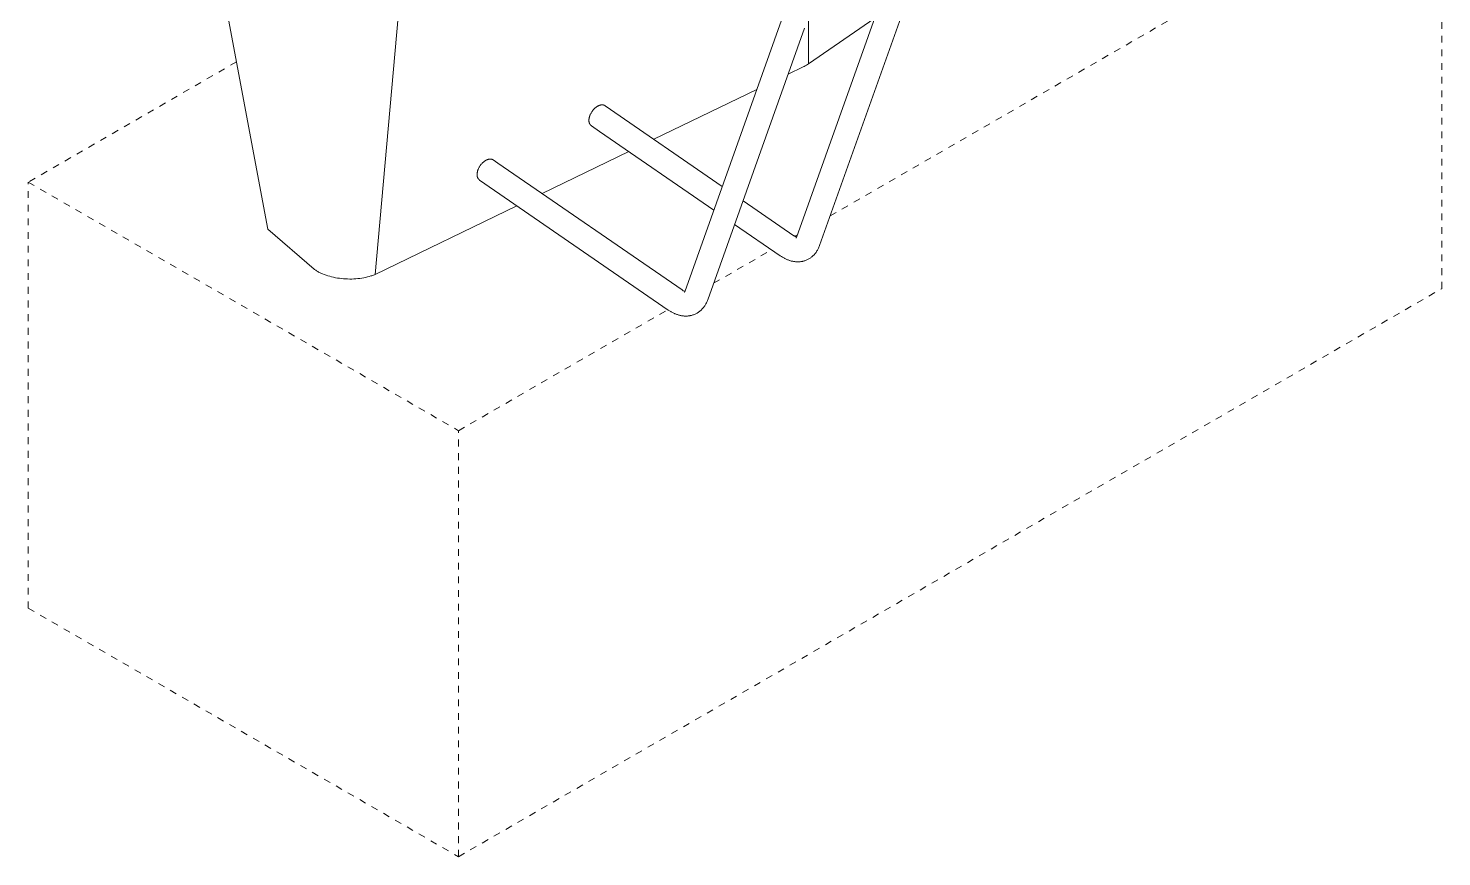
# Model space of a CAD drawing. Header units: inches. Extents: x -8 to 201, y -1 to 136.
# Drawn here: x 180.36 to 201.04, y 30.17 to 42.28 of the extents above; entities that cross this region are included whole.
import ezdxf

# ---------------------------------------------------------------- set-up
doc = ezdxf.new("R2010")
doc.units = ezdxf.units.IN
doc.linetypes.add('HIDDEN', pattern=[1.905, 1.27, -0.635])
doc.layers.add('ZANO_R', color=7, linetype='Continuous', lineweight=0)
doc.layers.add('ZANO_R_przerywana', color=250, linetype='HIDDEN', lineweight=0)

msp = doc.modelspace()

# ---------------------------------------------------------------- linework, layer by layer
at = {"layer": 'ZANO_R'}
for p, q in [((182.2696, 47.82147), (183.86191, 39.34662)), ((185.43253, 38.68336), (186.26278, 47.93318)), ((191.77144, 41.76126), (191.77144, 45.90247)), ((191.59958, 39.22383), (193.01649, 43.19549)), ((193.3519, 43.07583), (191.93499, 39.10417)), ((192.74341, 42.43004), (191.77144, 41.76126)), ((189.96279, 38.43086), (191.37969, 42.40252)), ((191.7151, 42.28287), (190.29819, 38.3112)), ((191.69619, 41.71782), (191.47535, 41.61083)), ((191.69619, 41.71782), (191.71175, 41.72559)), ((191.71175, 41.72559), (191.72707, 41.73383)), ((191.72707, 41.73383), (191.74214, 41.74252)), ((191.74214, 41.74252), (191.75693, 41.75167)), ((191.75693, 41.75167), (191.77144, 41.76126)), ((191.01825, 41.38939), (189.51111, 40.65925)), ((188.7366, 41.16167), (188.73996, 41.16216)), ((188.73996, 41.16216), (188.74331, 41.16254)), ((188.74331, 41.16254), (188.74665, 41.16282)), ((188.74665, 41.16282), (188.74997, 41.16299)), ((188.74997, 41.16299), (188.75327, 41.16305)), ((188.75327, 41.16305), (188.75655, 41.16299)), ((188.75655, 41.16299), (188.75818, 41.16292)), ((188.75818, 41.16292), (188.75981, 41.16282)), ((188.75981, 41.16282), (188.76142, 41.1627)), ((188.76142, 41.1627), (188.76303, 41.16254)), ((188.76303, 41.16254), (188.76462, 41.16235)), ((188.76462, 41.16235), (188.76621, 41.16214)), ((188.76621, 41.16214), (188.76779, 41.1619)), ((188.56135, 40.95406), (188.56174, 40.95759)), ((188.56174, 40.95759), (188.56221, 40.96117)), ((188.56221, 40.96117), (188.56276, 40.9648)), ((188.56276, 40.9648), (188.56338, 40.96849)), ((188.56338, 40.96849), (188.56409, 40.97222)), ((188.56409, 40.97222), (188.56487, 40.97599)), ((188.56487, 40.97599), (188.56574, 40.9798)), ((188.56574, 40.9798), (188.5667, 40.98365)), ((188.5667, 40.98365), (188.56773, 40.98754)), ((188.56773, 40.98754), (188.56885, 40.99145)), ((188.56885, 40.99145), (188.57005, 40.9954)), ((188.57005, 40.9954), (188.57134, 40.99937)), ((188.57134, 40.99937), (188.57271, 41.00337)), ((188.57271, 41.00337), (188.57571, 41.0114)), ((188.57571, 41.0114), (188.57905, 41.01948)), ((188.57905, 41.01948), (188.58271, 41.02757)), ((188.58271, 41.02757), (188.58669, 41.03564)), ((188.58669, 41.03564), (188.59098, 41.04366)), ((188.59098, 41.04366), (188.59556, 41.05159)), ((188.59556, 41.05159), (188.60042, 41.0594)), ((188.60042, 41.0594), (188.60554, 41.06707)), ((188.60554, 41.06707), (188.6109, 41.07455)), ((188.6109, 41.07455), (188.61647, 41.08182)), ((188.61647, 41.08182), (188.62223, 41.08886)), ((188.62223, 41.08886), (188.62815, 41.09563)), ((188.62815, 41.09563), (188.63422, 41.10212)), ((188.63422, 41.10212), (188.64039, 41.10831)), ((188.64039, 41.10831), (188.64666, 41.11418)), ((188.64666, 41.11418), (188.65298, 41.11973)), ((188.65298, 41.11973), (188.65933, 41.12492)), ((188.65933, 41.12492), (188.6657, 41.12977)), ((188.6657, 41.12977), (188.66887, 41.13206)), ((188.66887, 41.13206), (188.67204, 41.13427)), ((188.67204, 41.13427), (188.67521, 41.13638)), ((188.67521, 41.13638), (188.67835, 41.13841)), ((188.67835, 41.13841), (188.68149, 41.14035)), ((188.68149, 41.14035), (188.68461, 41.1422)), ((188.68461, 41.1422), (188.68771, 41.14396)), ((188.68771, 41.14396), (188.69078, 41.14563)), ((188.69078, 41.14563), (188.69384, 41.14722)), ((188.69384, 41.14722), (188.69686, 41.14872)), ((188.69686, 41.14872), (188.70007, 41.15024)), ((188.70007, 41.15024), (188.7033, 41.15168)), ((188.7033, 41.15168), (188.70656, 41.15305)), ((188.70656, 41.15305), (188.70984, 41.15435)), ((188.70984, 41.15435), (188.71314, 41.15557)), ((188.71314, 41.15557), (188.71646, 41.15671)), ((188.71646, 41.15671), (188.7198, 41.15777)), ((188.7198, 41.15777), (188.72315, 41.15874)), ((188.72315, 41.15874), (188.7265, 41.15961)), ((188.7265, 41.15961), (188.72987, 41.1604)), ((188.72987, 41.1604), (188.73323, 41.16109)), ((188.73323, 41.16109), (188.7366, 41.16167)), ((188.76779, 41.1619), (188.76936, 41.16162)), ((188.76936, 41.16162), (188.77091, 41.16132)), ((188.77091, 41.16132), (188.77246, 41.16099)), ((188.77246, 41.16099), (188.77399, 41.16063)), ((188.77399, 41.16063), (188.77551, 41.16024)), ((188.77551, 41.16024), (188.77702, 41.15982)), ((188.77702, 41.15982), (188.77852, 41.15937)), ((188.77852, 41.15937), (188.78, 41.15889)), ((188.78, 41.15889), (188.78146, 41.15838)), ((188.78146, 41.15838), (188.78292, 41.15785)), ((188.78292, 41.15785), (188.78435, 41.15728)), ((188.78435, 41.15728), (188.78578, 41.15668)), ((188.78578, 41.15668), (188.78718, 41.15606)), ((188.78718, 41.15606), (188.78857, 41.15541)), ((188.78857, 41.15541), (188.78995, 41.15472)), ((188.78995, 41.15472), (188.7913, 41.15401)), ((188.7913, 41.15401), (188.79264, 41.15327)), ((188.79264, 41.15327), (188.79396, 41.15251)), ((188.79396, 41.15251), (188.79527, 41.15171)), ((188.79527, 41.15171), (188.79655, 41.15089)), ((188.79655, 41.15089), (188.79781, 41.15004)), ((188.79781, 41.15004), (188.79818, 41.14979)), ((188.79818, 41.14979), (190.51207, 39.97053)), ((188.56024, 40.93071), (188.56031, 40.93398)), ((188.56029, 40.92744), (188.56024, 40.93071)), ((188.56046, 40.92417), (188.56029, 40.92744)), ((188.56031, 40.93398), (188.56048, 40.93725)), ((188.56073, 40.92091), (188.56046, 40.92417)), ((188.56048, 40.93725), (188.56052, 40.94049)), ((188.56052, 40.94049), (188.56062, 40.9438)), ((188.56062, 40.9438), (188.56079, 40.94716)), ((188.56112, 40.91766), (188.56073, 40.92091)), ((188.56079, 40.94716), (188.56103, 40.95058)), ((188.56103, 40.95058), (188.56135, 40.95406)), ((188.56162, 40.91443), (188.56112, 40.91766)), ((188.56224, 40.91122), (188.56162, 40.91443)), ((188.56296, 40.90803), (188.56224, 40.91122)), ((188.5638, 40.90486), (188.56296, 40.90803)), ((188.56475, 40.90173), (188.5638, 40.90486)), ((188.5658, 40.89863), (188.56475, 40.90173)), ((188.56696, 40.89557), (188.5658, 40.89863)), ((188.56822, 40.89256), (188.56696, 40.89557)), ((188.56959, 40.88959), (188.56822, 40.89256)), ((188.57107, 40.88666), (188.56959, 40.88959)), ((188.57264, 40.88379), (188.57107, 40.88666)), ((188.57431, 40.88098), (188.57264, 40.88379)), ((188.57608, 40.87823), (188.57431, 40.88098)), ((188.57794, 40.87554), (188.57608, 40.87823)), ((188.5799, 40.87292), (188.57794, 40.87554)), ((188.58194, 40.87036), (188.5799, 40.87292)), ((188.58407, 40.86788), (188.58194, 40.87036)), ((188.58629, 40.86547), (188.58407, 40.86788)), ((188.58859, 40.86315), (188.58629, 40.86547)), ((188.59097, 40.8609), (188.58859, 40.86315)), ((188.59342, 40.85874), (188.59097, 40.8609)), ((188.59595, 40.85666), (188.59342, 40.85874)), ((188.71523, 40.77459), (188.59595, 40.85666)), ((190.38825, 39.62346), (188.71523, 40.77459)), ((187.02254, 40.33196), (187.0289, 40.33681)), ((187.0289, 40.33681), (187.03208, 40.3391)), ((187.03208, 40.3391), (187.03525, 40.3413)), ((187.03525, 40.3413), (187.03841, 40.34342)), ((187.03841, 40.34342), (187.04156, 40.34544)), ((187.04156, 40.34544), (187.04469, 40.34738)), ((187.04469, 40.34738), (187.04781, 40.34923)), ((187.04781, 40.34923), (187.05091, 40.35099)), ((187.05091, 40.35099), (187.05399, 40.35267)), ((187.05399, 40.35267), (187.05704, 40.35425)), ((187.05704, 40.35425), (187.06007, 40.35576)), ((187.06007, 40.35576), (187.06327, 40.35727)), ((187.06327, 40.35727), (187.0665, 40.35871)), ((187.0665, 40.35871), (187.06976, 40.36009)), ((187.06976, 40.36009), (187.07304, 40.36138)), ((187.07304, 40.36138), (187.07634, 40.36261)), ((187.07634, 40.36261), (187.07966, 40.36375)), ((187.07966, 40.36375), (187.083, 40.3648)), ((187.083, 40.3648), (187.08635, 40.36577)), ((187.08635, 40.36577), (187.08971, 40.36665)), ((187.08971, 40.36665), (187.09307, 40.36743)), ((187.09307, 40.36743), (187.09643, 40.36812)), ((187.09643, 40.36812), (187.0998, 40.36871)), ((187.0998, 40.36871), (187.10316, 40.36919)), ((187.10316, 40.36919), (187.10651, 40.36958)), ((187.10651, 40.36958), (187.10985, 40.36985)), ((187.10985, 40.36985), (187.11317, 40.37002)), ((187.11317, 40.37002), (187.11648, 40.37008)), ((187.11648, 40.37008), (187.11976, 40.37002)), ((187.11976, 40.37002), (187.12139, 40.36995)), ((187.12139, 40.36995), (187.12301, 40.36986)), ((187.12301, 40.36986), (187.12462, 40.36973)), ((187.12462, 40.36973), (187.12623, 40.36957)), ((187.12623, 40.36957), (187.12783, 40.36939)), ((187.12783, 40.36939), (187.12941, 40.36917)), ((187.12941, 40.36917), (187.13099, 40.36893)), ((187.13099, 40.36893), (187.13256, 40.36866)), ((187.13256, 40.36866), (187.13412, 40.36835)), ((187.13412, 40.36835), (187.13566, 40.36802)), ((187.13566, 40.36802), (187.13719, 40.36766)), ((187.13719, 40.36766), (187.13872, 40.36727)), ((187.13872, 40.36727), (187.14022, 40.36685)), ((187.14022, 40.36685), (187.14172, 40.3664)), ((187.14172, 40.3664), (187.1432, 40.36592)), ((187.1432, 40.36592), (187.14467, 40.36542)), ((187.14467, 40.36542), (187.14612, 40.36488)), ((187.14612, 40.36488), (187.14756, 40.36431)), ((187.14756, 40.36431), (187.14898, 40.36372)), ((187.14898, 40.36372), (187.15039, 40.36309)), ((187.15039, 40.36309), (187.15178, 40.36244)), ((187.15178, 40.36244), (187.15315, 40.36176)), ((187.15315, 40.36176), (187.15451, 40.36105)), ((187.15451, 40.36105), (187.15584, 40.36031)), ((187.15584, 40.36031), (187.15717, 40.35954)), ((187.15717, 40.35954), (187.15847, 40.35874)), ((187.15847, 40.35874), (187.15975, 40.35792)), ((187.15975, 40.35792), (187.16102, 40.35707)), ((187.16102, 40.35707), (187.22637, 40.31211)), ((189.14244, 40.48065), (187.8743, 39.86629)), ((186.92345, 40.13774), (186.92351, 40.14102)), ((186.9235, 40.13447), (186.92345, 40.13774)), ((186.92366, 40.1312), (186.9235, 40.13447)), ((186.92351, 40.14102), (186.92369, 40.14428)), ((186.92394, 40.12794), (186.92366, 40.1312)), ((186.92369, 40.14428), (186.92372, 40.14753)), ((186.92372, 40.14753), (186.92382, 40.15083)), ((186.92382, 40.15083), (186.92399, 40.15419)), ((186.92432, 40.1247), (186.92394, 40.12794)), ((186.92399, 40.15419), (186.92424, 40.15761)), ((186.92424, 40.15761), (186.92455, 40.16109)), ((186.92455, 40.16109), (186.92495, 40.16462)), ((186.92495, 40.16462), (186.92541, 40.1682)), ((186.92541, 40.1682), (186.92596, 40.17184)), ((186.92596, 40.17184), (186.92659, 40.17552)), ((186.92659, 40.17552), (186.92729, 40.17925)), ((186.92729, 40.17925), (186.92808, 40.18302)), ((186.92808, 40.18302), (186.92895, 40.18683)), ((186.92895, 40.18683), (186.9299, 40.19068)), ((186.9299, 40.19068), (186.93093, 40.19457)), ((186.93093, 40.19457), (186.93205, 40.19849)), ((186.93205, 40.19849), (186.93326, 40.20243)), ((186.93326, 40.20243), (186.93454, 40.20641)), ((186.93454, 40.20641), (186.93592, 40.2104)), ((186.93592, 40.2104), (186.93892, 40.21844)), ((186.93892, 40.21844), (186.94225, 40.22652)), ((186.94225, 40.22652), (186.94591, 40.23461)), ((186.94591, 40.23461), (186.94989, 40.24268)), ((186.94989, 40.24268), (186.95418, 40.25069)), ((186.95418, 40.25069), (186.95876, 40.25862)), ((186.95876, 40.25862), (186.96362, 40.26644)), ((186.96362, 40.26644), (186.96874, 40.2741)), ((186.96874, 40.2741), (186.9741, 40.28158)), ((186.9741, 40.28158), (186.97967, 40.28885)), ((186.97967, 40.28885), (186.98543, 40.29589)), ((186.98543, 40.29589), (186.99136, 40.30266)), ((186.99136, 40.30266), (186.99742, 40.30916)), ((186.99742, 40.30916), (187.0036, 40.31535)), ((187.0036, 40.31535), (187.00986, 40.32122)), ((187.00986, 40.32122), (187.01618, 40.32676)), ((187.01618, 40.32676), (187.02254, 40.33196)), ((187.22637, 40.31211), (189.92417, 38.45586)), ((186.92483, 40.12146), (186.92432, 40.1247)), ((186.92544, 40.11825), (186.92483, 40.12146)), ((186.92617, 40.11506), (186.92544, 40.11825)), ((186.927, 40.1119), (186.92617, 40.11506)), ((186.92795, 40.10876), (186.927, 40.1119)), ((186.929, 40.10567), (186.92795, 40.10876)), ((186.93016, 40.10261), (186.929, 40.10567)), ((186.93143, 40.09959), (186.93016, 40.10261)), ((186.9328, 40.09662), (186.93143, 40.09959)), ((186.93427, 40.0937), (186.9328, 40.09662)), ((186.93584, 40.09083), (186.93427, 40.0937)), ((186.93751, 40.08802), (186.93584, 40.09083)), ((186.93928, 40.08526), (186.93751, 40.08802)), ((186.94114, 40.08257), (186.93928, 40.08526)), ((186.9431, 40.07995), (186.94114, 40.08257)), ((186.94514, 40.07739), (186.9431, 40.07995)), ((186.94728, 40.07491), (186.94514, 40.07739)), ((186.94949, 40.07251), (186.94728, 40.07491)), ((186.95179, 40.07018), (186.94949, 40.07251)), ((186.95417, 40.06793), (186.95179, 40.07018)), ((186.95663, 40.06577), (186.95417, 40.06793)), ((186.95916, 40.0637), (186.95663, 40.06577)), ((186.96116, 40.06231), (186.95916, 40.0637)), ((189.72231, 38.16248), (186.96116, 40.06231)), ((190.81565, 39.76165), (191.56097, 39.24882)), ((187.50563, 39.68769), (185.43253, 38.68336)), ((183.86191, 39.34662), (184.5386, 38.75983)), ((191.35911, 38.95545), (190.69183, 39.41458)), ((191.56097, 39.24882), (191.56633, 39.24517)), ((191.56633, 39.24517), (191.57181, 39.24169)), ((191.57181, 39.24169), (191.5774, 39.23839)), ((191.57435, 39.2402), (191.61349, 39.2628)), ((191.5774, 39.23839), (191.58309, 39.23528)), ((191.58309, 39.23528), (191.58889, 39.23236)), ((191.58889, 39.23236), (191.59478, 39.22964)), ((191.59444, 39.21281), (191.59958, 39.22383)), ((191.59478, 39.22964), (191.60075, 39.22711)), ((191.93499, 39.10417), (191.93082, 39.09245)), ((191.37627, 38.94405), (191.35911, 38.95545)), ((191.39368, 38.93331), (191.37627, 38.94405)), ((191.40248, 38.92821), (191.39368, 38.93331)), ((191.41133, 38.92328), (191.40248, 38.92821)), ((191.42023, 38.91853), (191.41133, 38.92328)), ((191.42919, 38.91396), (191.42023, 38.91853)), ((191.4382, 38.90959), (191.42919, 38.91396)), ((191.44726, 38.9054), (191.4382, 38.90959)), ((191.45637, 38.90141), (191.44726, 38.9054)), ((191.46552, 38.89762), (191.45637, 38.90141)), ((191.47473, 38.89403), (191.46552, 38.89762)), ((191.48397, 38.89065), (191.47473, 38.89403)), ((191.49326, 38.88748), (191.48397, 38.89065)), ((191.50259, 38.88452), (191.49326, 38.88748)), ((191.73959, 38.89063), (191.72943, 38.88674)), ((191.74962, 38.89487), (191.73959, 38.89063)), ((191.75949, 38.89945), (191.74962, 38.89487)), ((191.7692, 38.90436), (191.75949, 38.89945)), ((191.77874, 38.9096), (191.7692, 38.90436)), ((191.7881, 38.91517), (191.77874, 38.9096)), ((191.79726, 38.92105), (191.7881, 38.91517)), ((191.80621, 38.92723), (191.79726, 38.92105)), ((191.81495, 38.93372), (191.80621, 38.92723)), ((191.82458, 38.94159), (191.81495, 38.93372)), ((191.83393, 38.94979), (191.82458, 38.94159)), ((191.843, 38.95829), (191.83393, 38.94979)), ((191.85177, 38.9671), (191.843, 38.95829)), ((191.86025, 38.97621), (191.85177, 38.9671)), ((191.8684, 38.98559), (191.86025, 38.97621)), ((191.87624, 38.99525), (191.8684, 38.98559)), ((191.88374, 39.00517), (191.87624, 38.99525)), ((191.8909, 39.01533), (191.88374, 39.00517)), ((191.89771, 39.02574), (191.8909, 39.01533)), ((191.90416, 39.03637), (191.89771, 39.02574)), ((191.91025, 39.04721), (191.90416, 39.03637)), ((191.91597, 39.05825), (191.91025, 39.04721)), ((191.9213, 39.06948), (191.91597, 39.05825)), ((191.92626, 39.08089), (191.9213, 39.06948)), ((191.93082, 39.09245), (191.92626, 39.08089)), ((184.5386, 38.75983), (184.54559, 38.75479)), ((184.54559, 38.75479), (184.55268, 38.74988)), ((184.55268, 38.74988), (184.56292, 38.74309)), ((184.56292, 38.74309), (184.57331, 38.73655)), ((184.57331, 38.73655), (184.58385, 38.73024)), ((184.58385, 38.73024), (184.59452, 38.72415)), ((184.59452, 38.72415), (184.60531, 38.71828)), ((184.60531, 38.71828), (184.61621, 38.71262)), ((184.61621, 38.71262), (184.62722, 38.70717)), ((184.62722, 38.70717), (184.63832, 38.70191)), ((184.63832, 38.70191), (184.65064, 38.69635)), ((184.65064, 38.69635), (184.66305, 38.69101)), ((184.66305, 38.69101), (184.68813, 38.68098)), ((184.68813, 38.68098), (184.71354, 38.67178)), ((185.42029, 38.67825), (185.43253, 38.68336)), ((191.51235, 38.88167), (191.50259, 38.88452)), ((191.52217, 38.87906), (191.51235, 38.88167)), ((191.53203, 38.87669), (191.52217, 38.87906)), ((191.54193, 38.87457), (191.53203, 38.87669)), ((191.55187, 38.8727), (191.54193, 38.87457)), ((191.56184, 38.87109), (191.55187, 38.8727)), ((191.57185, 38.86974), (191.56184, 38.87109)), ((191.58189, 38.86866), (191.57185, 38.86974)), ((191.59324, 38.86776), (191.58189, 38.86866)), ((191.60459, 38.86723), (191.59324, 38.86776)), ((191.61595, 38.86705), (191.60459, 38.86723)), ((191.6273, 38.86724), (191.61595, 38.86705)), ((191.63864, 38.8678), (191.6273, 38.86724)), ((191.64997, 38.86873), (191.63864, 38.8678)), ((191.66127, 38.87005), (191.64997, 38.86873)), ((191.67254, 38.87176), (191.66127, 38.87005)), ((191.679, 38.87291), (191.67254, 38.87176)), ((191.68544, 38.8742), (191.679, 38.87291)), ((191.69185, 38.87561), (191.68544, 38.8742)), ((191.69823, 38.87715), (191.69185, 38.87561)), ((191.70873, 38.87999), (191.69823, 38.87715)), ((191.71914, 38.88319), (191.70873, 38.87999)), ((191.72943, 38.88674), (191.71914, 38.88319)), ((184.71354, 38.67178), (184.73922, 38.66337)), ((184.73922, 38.66337), (184.76716, 38.65514)), ((184.76716, 38.65514), (184.79534, 38.64775)), ((184.79534, 38.64775), (184.82371, 38.64117)), ((184.82371, 38.64117), (184.85226, 38.63538)), ((184.85226, 38.63538), (184.88145, 38.63027)), ((184.88145, 38.63027), (184.91077, 38.62593)), ((184.91077, 38.62593), (184.94019, 38.62237)), ((184.94019, 38.62237), (184.9697, 38.61955)), ((184.9697, 38.61955), (184.99968, 38.61746)), ((184.99968, 38.61746), (185.0297, 38.61614)), ((185.0297, 38.61614), (185.05974, 38.6156)), ((185.05974, 38.6156), (185.08979, 38.61583)), ((185.08979, 38.61583), (185.1194, 38.61682)), ((185.1194, 38.61682), (185.14897, 38.61859)), ((185.14897, 38.61859), (185.17848, 38.62116)), ((185.17848, 38.62116), (185.20791, 38.62454)), ((185.20791, 38.62454), (185.23603, 38.62857)), ((185.23603, 38.62857), (185.26402, 38.63339)), ((185.26402, 38.63339), (185.29186, 38.63904)), ((185.29186, 38.63904), (185.31951, 38.64556)), ((185.31951, 38.64556), (185.3451, 38.65245)), ((185.3451, 38.65245), (185.37046, 38.66016)), ((185.37046, 38.66016), (185.38304, 38.66434)), ((185.38304, 38.66434), (185.39554, 38.66874)), ((185.39554, 38.66874), (185.40796, 38.67338)), ((185.40796, 38.67338), (185.42029, 38.67824)), ((189.92417, 38.45586), (189.92953, 38.4522)), ((189.92953, 38.4522), (189.93501, 38.44872)), ((189.93501, 38.44872), (189.9406, 38.44543)), ((189.9406, 38.44543), (189.9463, 38.44232)), ((189.9463, 38.44232), (189.95209, 38.4394)), ((189.95209, 38.4394), (189.95798, 38.43667)), ((189.95764, 38.41984), (189.96279, 38.43086)), ((189.95798, 38.43667), (189.96396, 38.43414)), ((190.28451, 38.27651), (190.27917, 38.26528)), ((190.28946, 38.28792), (190.28451, 38.27651)), ((190.29403, 38.29949), (190.28946, 38.28792)), ((190.29819, 38.3112), (190.29403, 38.29949)), ((189.73948, 38.15108), (189.72231, 38.16248)), ((189.75689, 38.14035), (189.73948, 38.15108)), ((189.76568, 38.13524), (189.75689, 38.14035)), ((189.77453, 38.13031), (189.76568, 38.13524)), ((189.78343, 38.12556), (189.77453, 38.13031)), ((189.79239, 38.121), (189.78343, 38.12556)), ((189.8014, 38.11662), (189.79239, 38.121)), ((189.81046, 38.11243), (189.8014, 38.11662)), ((189.81957, 38.10845), (189.81046, 38.11243)), ((189.82873, 38.10466), (189.81957, 38.10845)), ((189.83793, 38.10107), (189.82873, 38.10466)), ((189.84717, 38.09769), (189.83793, 38.10107)), ((189.85646, 38.09452), (189.84717, 38.09769)), ((189.86579, 38.09156), (189.85646, 38.09452)), ((189.87556, 38.08871), (189.86579, 38.09156)), ((189.88537, 38.08609), (189.87556, 38.08871)), ((189.89523, 38.08372), (189.88537, 38.08609)), ((189.90513, 38.0816), (189.89523, 38.08372)), ((189.91507, 38.07973), (189.90513, 38.0816)), ((189.92505, 38.07812), (189.91507, 38.07973)), ((189.93506, 38.07677), (189.92505, 38.07812)), ((189.9451, 38.07569), (189.93506, 38.07677)), ((189.95644, 38.0748), (189.9451, 38.07569)), ((189.96779, 38.07426), (189.95644, 38.0748)), ((189.97915, 38.07408), (189.96779, 38.07426)), ((189.9905, 38.07427), (189.97915, 38.07408)), ((190.00185, 38.07483), (189.9905, 38.07427)), ((190.01317, 38.07577), (190.00185, 38.07483)), ((190.02447, 38.07708), (190.01317, 38.07577)), ((190.03574, 38.07879), (190.02447, 38.07708)), ((190.0422, 38.07995), (190.03574, 38.07879)), ((190.04864, 38.08123), (190.0422, 38.07995)), ((190.05505, 38.08265), (190.04864, 38.08123)), ((190.06143, 38.08419), (190.05505, 38.08265)), ((190.07194, 38.08703), (190.06143, 38.08419)), ((190.08234, 38.09022), (190.07194, 38.08703)), ((190.09263, 38.09377), (190.08234, 38.09022)), ((190.10279, 38.09766), (190.09263, 38.09377)), ((190.11282, 38.1019), (190.10279, 38.09766)), ((190.12269, 38.10648), (190.11282, 38.1019)), ((190.13241, 38.11139), (190.12269, 38.10648)), ((190.14194, 38.11664), (190.13241, 38.11139)), ((190.1513, 38.1222), (190.14194, 38.11664)), ((190.16046, 38.12808), (190.1513, 38.1222)), ((190.16941, 38.13427), (190.16046, 38.12808)), ((190.17815, 38.14075), (190.16941, 38.13427)), ((190.18778, 38.14863), (190.17815, 38.14075)), ((190.19713, 38.15682), (190.18778, 38.14863)), ((190.2062, 38.16533), (190.19713, 38.15682)), ((190.21498, 38.17414), (190.2062, 38.16533)), ((190.22345, 38.18324), (190.21498, 38.17414)), ((190.2316, 38.19263), (190.22345, 38.18324)), ((190.23944, 38.20228), (190.2316, 38.19263)), ((190.24694, 38.2122), (190.23944, 38.20228)), ((190.2541, 38.22237), (190.24694, 38.2122)), ((190.26091, 38.23277), (190.2541, 38.22237)), ((190.26736, 38.2434), (190.26091, 38.23277)), ((190.27345, 38.25424), (190.26736, 38.2434)), ((190.27917, 38.26528), (190.27345, 38.25424))]:
    msp.add_line(p, q, dxfattribs=at)
at = {"layer": 'ZANO_R_przerywana', "ltscale": 0.05}
for p, q in [((201.04015, 38.47458), (201.04015, 44.70529)), ((192.08966, 39.53772), (197.12706, 42.44606)), ((183.40258, 41.79138), (180.35568, 40.03226)), ((180.35568, 40.03226), (186.65096, 36.39768)), ((180.35568, 33.80155), (180.35568, 40.03226)), ((190.38455, 38.55327), (191.23228, 39.04271)), ((186.65096, 30.16697), (201.04015, 38.47458)), ((186.65096, 36.39768), (189.71564, 38.16707)), ((186.65096, 30.16697), (186.65096, 36.39768)), ((180.35568, 33.80155), (186.65096, 30.16697))]:
    msp.add_line(p, q, dxfattribs=at)

doc.saveas('drawing.dxf')
